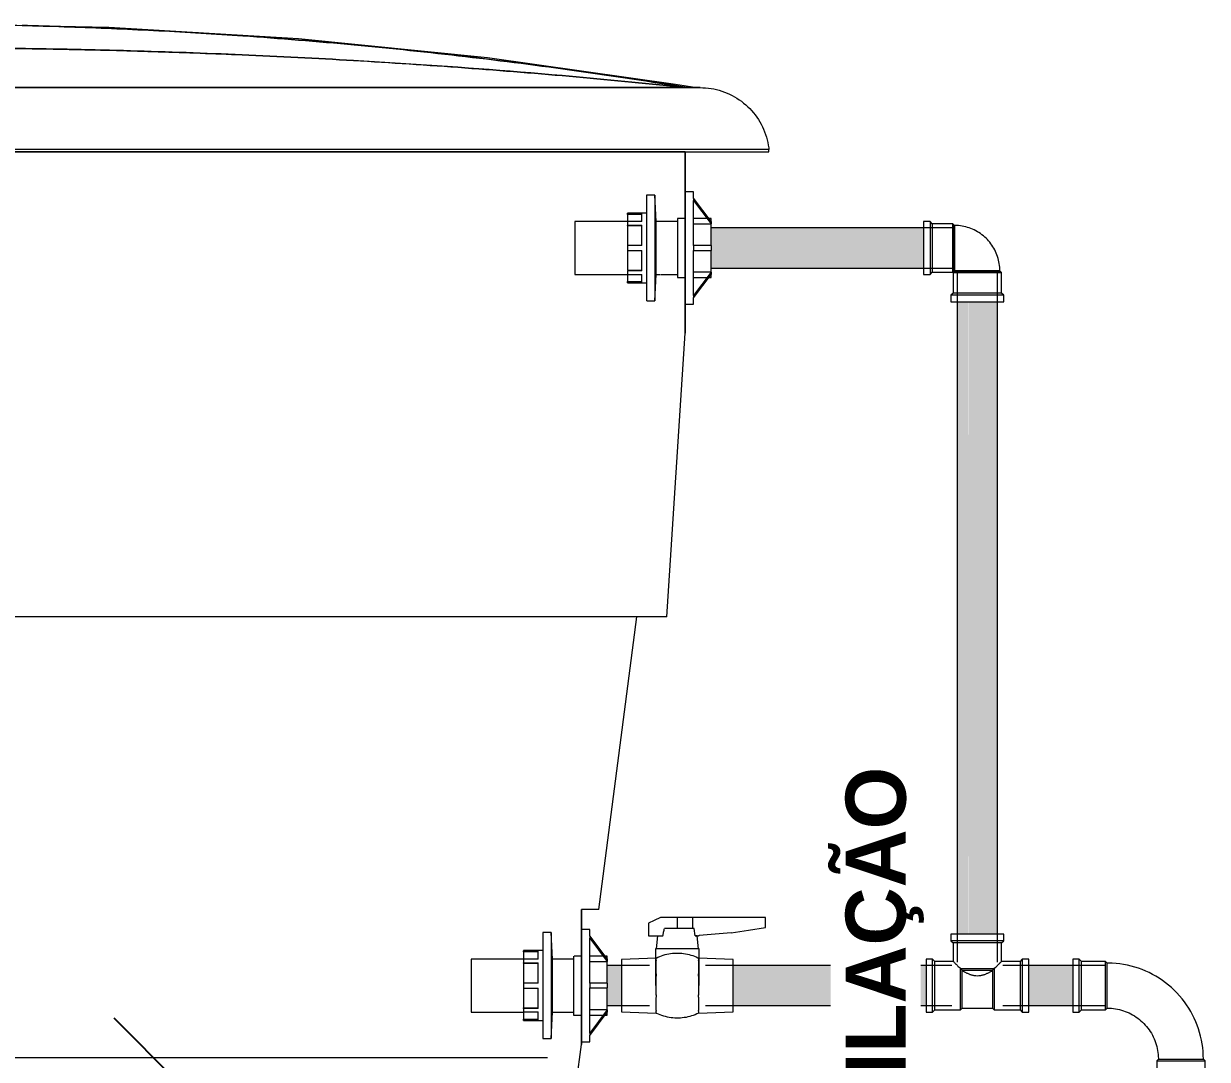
# Model space of a CAD drawing. Header units: metres. Extents: x -24.8 to 3.4, y -2.1 to 25.8.
# Drawn here: x -7.867 to -7.129, y 3.514 to 4.16 of the extents above; entities that cross this region are included whole.
import ezdxf

# ---------------------------------------------------------------- set-up
doc = ezdxf.new("R2010")
doc.units = ezdxf.units.M
for name, color, linetype, lineweight in [('A-ANNO-DIMS', 7, 'Continuous', 5), ('A-ANNO-DIMS-25', 7, 'Continuous', 5), ('G-ANNO-TEXT', 7, 'Continuous', 5), ('P-PIPE', 7, 'Continuous', 5), ('P-SANR-FIXT', 7, 'Continuous', 5)]:
    doc.layers.add(name, color=color, linetype=linetype, lineweight=lineweight)
doc.styles.add('Century Gothic_4', font='GOTHIC.TTF', dxfattribs={"height": 0.025})
doc.styles.add('Century Gothic_B_1', font='GOTHICB.TTF', dxfattribs={"height": 0.0375})
doc.dimstyles.new('Setores_1_mm_1', dxfattribs={"dimscale": 0.3048, "dimtxt": 0.026104, "dimasz": 0.260417, "dimexe": 0.19685, "dimexo": 0.123031, "dimgap": 0.143537, "dimtad": 1, "dimrnd": 0.01, "dimzin": 0, "dimdsep": 46, "dimtxsty": 'Century Gothic_4', "dimblk1": 'OBLIQUE', "dimblk2": 'OBLIQUE', "dimsah": 1, "dimcen": 0.09, "dimazin": 0, "dimtfac": 1, "dimtdec": 4, "dimtix": 1, "dimtmove": 0, "dimatfit": 3, "dimfxl": 1, "dimtvp": 1, "dimtolj": 1, "dimtzin": 0, "dimarcsym": 2})

# ---------------------------------------------------------------- blocks, each defined once
blk = doc.blocks.new('Caixa D_Água de Fibra de Vidro - Fortlev - 500 L-3640297-AA')
at = {"layer": 'P-SANR-FIXT', "color": 7, "true_color": 0xefefef}
for p, q in [((33.44457, 4.12), (33.36469, 4.12)), ((33.48348, 4.12), (33.44464, 4.12)), ((33.57235, 4.12), (33.48366, 4.12)), ((33.56872, 4.12), (33.57217, 4.12)), ((33.68858, 4.12), (33.57263, 4.12)), ((33.80483, 4.12), (33.68859, 4.12)), ((33.83591, 4.12), (33.80483, 4.12)), ((33.85102, 4.12), (33.83602, 4.12)), ((33.857, 4.12), (33.85102, 4.12)), ((33.902, 4.08147), (33.282, 4.08147)), ((33.32624, 4.08), (33.62803, 4.08)), ((33.4055, 4.08), (33.62803, 4.08)), ((33.62831, 4.08), (33.65936, 4.08)), ((33.62831, 4.08), (33.65936, 4.08)), ((33.65949, 4.08), (33.68859, 4.08)), ((33.65949, 4.08), (33.68859, 4.08)), ((33.68884, 4.08), (33.71585, 4.08)), ((33.68884, 4.08), (33.71585, 4.08)), ((33.71591, 4.08), (33.837, 4.08)), ((33.84969, 4.08), (33.83725, 4.08)), ((33.83735, 4.08), (33.84994, 4.08)), ((33.8135, 3.79), (33.79924, 3.79)), ((33.81349, 3.79), (33.79951, 3.79)), ((33.81987, 3.79), (33.81353, 3.79)), ((33.8195, 3.79), (33.81355, 3.79))]:
    blk.add_line(p, q, dxfattribs=at)
at = {"layer": 'P-SANR-FIXT', "color": 254, "true_color": 0xd2d2d2}
for p, q in [((33.81144, 4.12), (33.43677, 4.12)), ((33.83568, 4.12), (33.81144, 4.12)), ((33.85102, 4.12), (33.83578, 4.12)), ((33.85002, 4.12), (33.85065, 4.12)), ((33.857, 4.12), (33.85102, 4.12)), ((33.84969, 4.08), (33.37338, 4.08)), ((33.84994, 4.08), (33.88783, 4.08)), ((33.88783, 4.08), (33.90042, 4.08)), ((33.90042, 4.08), (33.902, 4.08)), ((33.81349, 3.79), (33.29445, 3.79)), ((33.8195, 3.79), (33.81355, 3.79)), ((33.8243, 3.79), (33.81987, 3.79)), ((33.83825, 3.79), (33.8243, 3.79)), ((33.7959, 3.6075), (33.785, 3.6075)), ((33.72725, 3.515), (33.32622, 3.515)), ((33.64847, 3.515), (33.43092, 3.515)), ((33.71141, 3.515), (33.64847, 3.515)), ((33.74035, 3.515), (33.71141, 3.515)), ((33.758, 3.515), (33.72725, 3.515)), ((33.76394, 3.515), (33.74035, 3.515)), ((33.76394, 3.515), (33.758, 3.515))]:
    blk.add_line(p, q, dxfattribs=at)
at = {"layer": 'P-SANR-FIXT', "color": 8, "true_color": 0x808080}
for p, q in [((33.902, 4.08147), (33.282, 4.08147)), ((33.282, 4.08), (33.902, 4.08)), ((33.902, 4.08), (33.902, 4.08147)), ((33.83825, 3.79), (33.84969, 3.96696)), ((33.83825, 3.79), (33.29445, 3.79)), ((33.7959, 3.6075), (33.8195, 3.79)), ((33.7959, 3.6075), (33.785, 3.6075)), ((33.782, 3.5), (33.785, 3.52327))]:
    blk.add_line(p, q, dxfattribs=at)
at = {"layer": 'P-SANR-FIXT', "color": 7, "true_color": 0xf9f9f9}
for p, q in [((33.62815, 4.08), (33.37338, 4.08)), ((33.41379, 4.08), (33.62822, 4.08)), ((33.63465, 4.08), (33.62841, 4.08)), ((33.62849, 4.08), (33.65949, 4.08)), ((33.65942, 4.08), (33.63465, 4.08)), ((33.68858, 4.08), (33.65956, 4.08)), ((33.65963, 4.08), (33.6886, 4.08)), ((33.71321, 4.08), (33.68885, 4.08)), ((33.68887, 4.08), (33.71598, 4.08)), ((33.71594, 4.08), (33.71321, 4.08)), ((33.77663, 4.08), (33.716, 4.08)), ((33.71604, 4.08), (33.77833, 4.08)), ((33.83725, 4.08), (33.77663, 4.08)), ((33.77833, 4.08), (33.83735, 4.08)), ((33.52334, 3.79), (33.29445, 3.79)), ((33.44043, 3.79), (33.29445, 3.79)), ((33.64759, 3.79), (33.44043, 3.79)), ((33.69585, 3.79), (33.52334, 3.79)), ((33.69587, 3.79), (33.64759, 3.79)), ((33.76642, 3.79), (33.6959, 3.79)), ((33.76627, 3.79), (33.69592, 3.79)), ((33.76752, 3.79), (33.76647, 3.79)), ((33.76764, 3.79), (33.76662, 3.79)), ((33.7962, 3.79), (33.76781, 3.79)), ((33.79638, 3.79), (33.76792, 3.79)), ((33.79928, 3.79), (33.79639, 3.79)), ((33.79903, 3.79), (33.79654, 3.79))]:
    blk.add_line(p, q, dxfattribs=at)
at = {"layer": 'P-SANR-FIXT', "color": 8, "true_color": 0x808080, "flags": 128}
for points in [[(33.38602, 4.15972), (33.49038, 4.15763), (33.60857, 4.15053), (33.72638, 4.13871), (33.84363, 4.12219), (33.857, 4.12)], [(33.85905, 4.12), (33.85859, 4.12), (33.8572, 4.12), (33.8549, 4.12), (33.85168, 4.12), (33.84754, 4.12), (33.84251, 4.12), (33.83657, 4.12), (33.82975, 4.12), (33.82206, 4.12), (33.8135, 4.12), (33.80408, 4.12), (33.79384, 4.12), (33.78277, 4.12), (33.77091, 4.12), (33.75826, 4.12), (33.74485, 4.12), (33.7307, 4.12), (33.71583, 4.12), (33.70026, 4.12), (33.68403, 4.12), (33.66716, 4.12), (33.64967, 4.12), (33.63159, 4.12), (33.61295, 4.12), (33.59378, 4.12), (33.57411, 4.12), (33.55398, 4.12), (33.53341, 4.12), (33.51244, 4.12), (33.4911, 4.12), (33.46942, 4.12), (33.44745, 4.12), (33.42521, 4.12)], [(33.85065, 4.12), (33.85412, 4.12), (33.85667, 4.12), (33.8583, 4.12), (33.85901, 4.12), (33.85905, 4.12)], [(33.85905, 4.12), (33.86078, 4.11997), (33.8625, 4.11986), (33.86422, 4.11969), (33.86593, 4.11945), (33.86763, 4.11914), (33.86932, 4.11876), (33.87099, 4.11832), (33.87264, 4.11781), (33.87427, 4.11723), (33.87587, 4.11659), (33.87745, 4.11589), (33.879, 4.11512), (33.88051, 4.11429), (33.882, 4.1134), (33.88344, 4.11245), (33.88485, 4.11145), (33.88621, 4.11039), (33.88753, 4.10928), (33.88881, 4.10811), (33.89004, 4.1069), (33.89122, 4.10563), (33.89235, 4.10432), (33.89342, 4.10297), (33.89444, 4.10157), (33.8954, 4.10014), (33.89631, 4.09867), (33.89715, 4.09716), (33.89793, 4.09562), (33.89866, 4.09405), (33.89931, 4.09245), (33.89991, 4.09083), (33.90044, 4.08918), (33.9009, 4.08752), (33.90129, 4.08584), (33.90162, 4.08414), (33.90188, 4.08243), (33.902, 4.08147)]]:
    blk.add_lwpolyline(points, dxfattribs=at)
at = {"layer": 'P-SANR-FIXT', "color": 7, "true_color": 0xefefef, "flags": 128}
for points in [[(33.32345, 4.12), (33.32811, 4.12), (33.35108, 4.12), (33.37393, 4.12), (33.39664, 4.12), (33.41916, 4.12), (33.44147, 4.12), (33.46352, 4.12), (33.48528, 4.12), (33.50671, 4.12), (33.52779, 4.12), (33.54847, 4.12), (33.56872, 4.12)], [(33.57245, 4.12), (33.58852, 4.12), (33.60782, 4.12), (33.62661, 4.12), (33.64484, 4.12), (33.6625, 4.12), (33.67954, 4.12), (33.69595, 4.12), (33.71169, 4.12), (33.72675, 4.12), (33.7411, 4.12), (33.75471, 4.12), (33.76744, 4.12)], [(33.76757, 4.12), (33.77965, 4.12), (33.79093, 4.12), (33.8014, 4.12), (33.81104, 4.12), (33.81983, 4.12), (33.82776, 4.12), (33.83482, 4.12), (33.83567, 4.12)], [(33.83577, 4.12), (33.84099, 4.12), (33.84627, 4.12), (33.85002, 4.12)]]:
    blk.add_lwpolyline(points, dxfattribs=at)
at = {"layer": 'P-SANR-FIXT', "color": 8, "true_color": 0x808080}
for points, knots in [([(33.36469, 4.15988), (33.38194, 4.1598), (33.40792, 4.15947), (33.44273, 4.15864), (33.469, 4.15782), (33.49531, 4.15678), (33.53023, 4.1551), (33.57962, 4.15211), (33.64341, 4.14693), (33.73598, 4.13724), (33.8051, 4.12755), (33.85102, 4.12)], [-1, -1, -1, -1, -0.892857, -0.839286, -0.785714, -0.732143, -0.678571, -0.571429, -0.428571, -0.285714, 0, 0, 0, 0]), ([(33.85102, 4.12), (33.8164, 4.12362), (33.74709, 4.13005), (33.65451, 4.13651), (33.57334, 4.14062), (33.50379, 4.14311), (33.43368, 4.14456), (33.38763, 4.14494), (33.36469, 4.14497)], [-1, -1, -1, -1, -0.785714, -0.571429, -0.428571, -0.285714, -0.142857, 0, 0, 0, 0]), ([(33.84969, 3.96696), (33.84969, 3.96696), (33.84969, 3.96728), (33.84969, 3.96857), (33.84969, 3.97015), (33.84969, 3.97143), (33.84969, 3.9722), (33.84969, 3.97299), (33.84969, 3.97407), (33.84969, 3.97602), (33.84969, 3.9788), (33.84969, 3.98187), (33.84969, 3.98439), (33.84969, 3.98628), (33.84969, 3.9882), (33.84969, 3.99086), (33.84969, 3.99433), (33.84969, 3.99865), (33.84969, 4.00302), (33.84969, 4.00745), (33.84969, 4.012), (33.84969, 4.01663), (33.84969, 4.02128), (33.84969, 4.02598), (33.84969, 4.03234), (33.84969, 4.04359), (33.84969, 4.05997), (33.84969, 4.07328), (33.84969, 4.08)], [-0.5, -0.5, -0.5, -0.5, -0.4821429, -0.4642857, -0.4464286, -0.4375, -0.4330357, -0.4285714, -0.4196429, -0.4107143, -0.3928571, -0.375, -0.3660714, -0.3571429, -0.3482143, -0.3392857, -0.3214286, -0.3035714, -0.2857143, -0.2678571, -0.25, -0.2321429, -0.2142857, -0.1964286, -0.1785714, -0.1428571, -0.0714286, 0, 0, 0, 0]), ([(33.785, 3.52409), (33.785, 3.52381), (33.785, 3.5234), (33.785, 3.5232), (33.785, 3.52341), (33.785, 3.52402), (33.785, 3.5251), (33.785, 3.52663), (33.785, 3.52853), (33.785, 3.53066), (33.785, 3.53309), (33.785, 3.53587), (33.785, 3.53889), (33.785, 3.54152), (33.785, 3.54369), (33.785, 3.54595), (33.785, 3.54888), (33.785, 3.55256), (33.785, 3.55632), (33.785, 3.56017), (33.785, 3.56549), (33.785, 3.57233), (33.785, 3.5808), (33.785, 3.59243), (33.785, 3.60139), (33.785, 3.6075)], [-0.5384615, -0.5384615, -0.5384615, -0.5384615, -0.5192308, -0.5, -0.4807692, -0.4615385, -0.4423077, -0.4230769, -0.4038462, -0.3846154, -0.3653846, -0.3461538, -0.3269231, -0.3076923, -0.2980769, -0.2884615, -0.2692308, -0.25, -0.2307692, -0.2115385, -0.1923077, -0.1538462, -0.1153846, -0.0769231, 0, 0, 0, 0])]:
    blk.add_open_spline(points, degree=3, knots=knots, dxfattribs=at)
at = {"layer": 'P-SANR-FIXT', "color": 7, "true_color": 0xefefef}
for points in [[(33.49073, 4.15694), (33.47256, 4.1577), (33.45435, 4.15831), (33.43625, 4.15878)], [(33.51063, 4.15604), (33.50843, 4.15614), (33.50623, 4.15625), (33.50403, 4.15635)], [(33.84969, 4.05504), (33.84969, 4.05347), (33.84969, 4.05191), (33.84969, 4.05036)], [(33.84969, 4.05016), (33.84969, 4.04689), (33.84969, 4.04363), (33.84969, 4.0404)], [(33.84969, 4.0404), (33.84969, 4.03972), (33.84969, 4.03904), (33.84969, 4.03836)], [(33.84969, 3.98614), (33.84969, 3.98573), (33.84969, 3.98532), (33.84969, 3.98492)], [(33.785, 3.59497), (33.785, 3.59457), (33.785, 3.59418), (33.785, 3.59379)], [(33.785, 3.59368), (33.785, 3.59229), (33.785, 3.59091), (33.785, 3.58954)], [(33.785, 3.58954), (33.785, 3.58573), (33.785, 3.58197), (33.785, 3.57827)]]:
    blk.add_open_spline(points, degree=3, dxfattribs=at)
at = {"layer": 'P-SANR-FIXT', "color": 7, "true_color": 0xfcfcfc}
blk.add_open_spline([(33.50403, 4.15635), (33.4996, 4.15656), (33.49517, 4.15675), (33.49073, 4.15694)], degree=3, dxfattribs=at)
at = {"layer": 'P-SANR-FIXT', "color": 7, "true_color": 0xefefef}
for points, knots in [([(33.85102, 4.12), (33.81658, 4.12566), (33.74752, 4.13576), (33.65502, 4.14599), (33.57607, 4.15239), (33.53189, 4.155), (33.51087, 4.15603)], [-1, -1, -1, -1, -0.7857143, -0.5714286, -0.4285714, -0.2996773, -0.2996773, -0.2996773, -0.2996773]), ([(33.36469, 4.14497), (33.38189, 4.14494), (33.4078, 4.14478), (33.44252, 4.1443), (33.46874, 4.14382), (33.49499, 4.1432), (33.52984, 4.14218), (33.57915, 4.14033), (33.64291, 4.1371), (33.73553, 4.13099), (33.80487, 4.12482), (33.85102, 4.12)], [-1, -1, -1, -1, -0.892857, -0.839286, -0.785714, -0.732143, -0.678571, -0.571429, -0.428571, -0.285714, 0, 0, 0, 0]), ([(33.84969, 4.00161), (33.84969, 4.00136), (33.84969, 4.00038), (33.84969, 3.99795), (33.84969, 3.99579), (33.84969, 3.99438)], [-0.7084225, -0.7084225, -0.7084225, -0.7084225, -0.70535714, -0.69642857, -0.67857143, -0.67857143, -0.67857143, -0.67857143]), ([(33.84969, 3.99438), (33.84969, 3.99296), (33.84969, 3.99088), (33.84969, 3.98822), (33.84969, 3.98694), (33.84969, 3.9863)], [-0.67857143, -0.67857143, -0.67857143, -0.67857143, -0.66071429, -0.65178571, -0.64285714, -0.64285714, -0.64285714, -0.64285714]), ([(33.785, 3.54157), (33.785, 3.54066), (33.785, 3.53872), (33.785, 3.53585), (33.785, 3.53354), (33.785, 3.53185), (33.785, 3.53107), (33.785, 3.53069)], [-0.6894235, -0.6894235, -0.6894235, -0.6894235, -0.67307692, -0.65384615, -0.63461538, -0.625, -0.61538462, -0.61538462, -0.61538462, -0.61538462]), ([(33.785, 3.53069), (33.785, 3.52994), (33.785, 3.52851), (33.785, 3.52662), (33.785, 3.52535), (33.785, 3.52476), (33.785, 3.52459)], [-0.61538462, -0.61538462, -0.61538462, -0.61538462, -0.59615385, -0.57692308, -0.55769231, -0.54849014, -0.54849014, -0.54849014, -0.54849014])]:
    blk.add_open_spline(points, degree=3, knots=knots, dxfattribs=at)
at = {"layer": 'P-SANR-FIXT', "color": 254, "true_color": 0xd2d2d2}
for points in [[(33.84969, 4.08), (33.84969, 4.07664), (33.84969, 4.0733), (33.84969, 4.06997)], [(33.84969, 4.06997), (33.84969, 4.06664), (33.84969, 4.06333), (33.84969, 4.06003)], [(33.84969, 4.06003), (33.84969, 4.05836), (33.84969, 4.0567), (33.84969, 4.05504)], [(33.84969, 3.96868), (33.84969, 3.96815), (33.84969, 3.96729), (33.84969, 3.96696), (33.84969, 3.96696)], [(33.785, 3.6075), (33.785, 3.60326), (33.785, 3.59908), (33.785, 3.59497)], [(33.785, 3.52459), (33.785, 3.5244), (33.785, 3.52424), (33.785, 3.52409)]]:
    blk.add_open_spline(points, degree=3, dxfattribs=at)
for points, knots in [([(33.84969, 3.98492), (33.84969, 3.98475), (33.84969, 3.98395), (33.84969, 3.98189), (33.84969, 3.98005), (33.84969, 3.97888)], [-0.63631827, -0.63631827, -0.63631827, -0.63631827, -0.63392857, -0.625, -0.60714286, -0.60714286, -0.60714286, -0.60714286]), ([(33.84969, 3.97888), (33.84969, 3.97771), (33.84969, 3.97604), (33.84969, 3.97409), (33.84969, 3.97322), (33.84969, 3.97282)], [-0.60714286, -0.60714286, -0.60714286, -0.60714286, -0.58928571, -0.58035714, -0.57142857, -0.57142857, -0.57142857, -0.57142857]), ([(33.84969, 3.97282), (33.84969, 3.97261), (33.84969, 3.97222), (33.84969, 3.97144), (33.84969, 3.97016), (33.84969, 3.96921), (33.84969, 3.96868)], [-0.57142857, -0.57142857, -0.57142857, -0.57142857, -0.56696429, -0.5625, -0.55357143, -0.53571429, -0.53571429, -0.53571429, -0.53571429])]:
    blk.add_open_spline(points, degree=3, knots=knots, dxfattribs=at)
blk = doc.blocks.new('Adaptador Soldavel com Anel p Caixa Dagua - FORTLEV - Standard-3628829-AA')
at = {"layer": 'P-PIPE', "color": 253, "true_color": 0xa6a6a6}
for p, q in [((33.7662, 3.593), (33.761, 3.593)), ((33.761, 3.593), (33.761, 3.56)), ((33.76703, 3.5765), (33.7662, 3.593)), ((33.7662, 3.593), (33.7662, 3.56)), ((33.785, 3.59505), (33.785, 3.56)), ((33.761, 3.58178), (33.749, 3.58178)), ((33.749, 3.58178), (33.749, 3.58172)), ((33.749, 3.58094), (33.749, 3.58172)), ((33.749, 3.58172), (33.758, 3.58172)), ((33.749, 3.58094), (33.749, 3.57657)), ((33.758, 3.58094), (33.749, 3.58094)), ((33.758, 3.57648), (33.758, 3.58172)), ((33.749, 3.5765), (33.7162, 3.5765)), ((33.7162, 3.5765), (33.7162, 3.56)), ((33.749, 3.57648), (33.749, 3.57423)), ((33.758, 3.57648), (33.749, 3.57648)), ((33.749, 3.57391), (33.749, 3.57423)), ((33.749, 3.57423), (33.758, 3.57423)), ((33.749, 3.57391), (33.749, 3.56584)), ((33.749, 3.57391), (33.758, 3.57391)), ((33.758, 3.56159), (33.758, 3.57423)), ((33.78015, 3.5765), (33.76703, 3.5765)), ((33.76703, 3.56), (33.76703, 3.5765)), ((33.7802, 3.57838), (33.7802, 3.56)), ((33.785, 3.57838), (33.78044, 3.57838)), ((33.7162, 3.56), (33.7162, 3.5435)), ((33.749, 3.56572), (33.749, 3.5616)), ((33.749, 3.56159), (33.749, 3.56)), ((33.758, 3.56159), (33.749, 3.56159)), ((33.749, 3.56), (33.749, 3.55841)), ((33.761, 3.56), (33.761, 3.527)), ((33.7662, 3.56), (33.7662, 3.527)), ((33.76703, 3.5435), (33.76703, 3.56)), ((33.7802, 3.56), (33.7802, 3.54163)), ((33.785, 3.56), (33.785, 3.52495)), ((33.749, 3.55841), (33.758, 3.55841)), ((33.749, 3.5584), (33.749, 3.54609)), ((33.758, 3.54577), (33.758, 3.55841)), ((33.749, 3.54577), (33.749, 3.54609)), ((33.749, 3.54609), (33.758, 3.54609)), ((33.749, 3.54577), (33.749, 3.54352)), ((33.758, 3.54577), (33.749, 3.54577)), ((33.7162, 3.5435), (33.749, 3.5435)), ((33.749, 3.54352), (33.758, 3.54352)), ((33.749, 3.54343), (33.749, 3.53906)), ((33.749, 3.53828), (33.749, 3.53906)), ((33.749, 3.53828), (33.749, 3.53823)), ((33.749, 3.53823), (33.7608, 3.53823)), ((33.758, 3.53828), (33.74901, 3.53828)), ((33.74911, 3.53906), (33.758, 3.53906)), ((33.758, 3.53828), (33.758, 3.54352)), ((33.7662, 3.527), (33.76703, 3.5435)), ((33.76703, 3.5435), (33.7802, 3.5435)), ((33.7802, 3.54163), (33.78492, 3.54163)), ((33.76107, 3.527), (33.7662, 3.527))]:
    blk.add_line(p, q, dxfattribs=at)
at = {"layer": 'P-PIPE'}
for p, q in [((33.7903, 3.59505), (33.785, 3.59505)), ((33.7903, 3.59108), (33.7903, 3.59505)), ((33.7903, 3.59108), (33.7903, 3.58958)), ((33.8012, 3.57661), (33.7903, 3.59108)), ((33.7903, 3.5615), (33.7903, 3.58958)), ((33.7903, 3.58958), (33.8012, 3.57511)), ((33.8012, 3.57838), (33.7903, 3.57838)), ((33.7903, 3.57511), (33.8012, 3.57511)), ((33.8012, 3.57661), (33.8012, 3.57838)), ((33.8012, 3.57661), (33.8012, 3.57511)), ((33.8012, 3.5615), (33.8012, 3.57511)), ((33.7903, 3.5615), (33.7903, 3.56)), ((33.8012, 3.5615), (33.7903, 3.5615)), ((33.7903, 3.56), (33.7903, 3.5585)), ((33.7903, 3.53042), (33.7903, 3.5585)), ((33.7903, 3.5585), (33.8012, 3.5585)), ((33.8012, 3.5615), (33.8012, 3.56)), ((33.8012, 3.56), (33.8012, 3.5585)), ((33.8012, 3.54489), (33.8012, 3.5585)), ((33.8012, 3.54489), (33.7903, 3.53042)), ((33.8012, 3.54489), (33.7903, 3.54489)), ((33.8012, 3.54489), (33.8012, 3.54339)), ((33.7903, 3.52892), (33.8012, 3.54339)), ((33.7903, 3.54163), (33.8012, 3.54163)), ((33.8012, 3.54163), (33.8012, 3.54339)), ((33.7903, 3.53042), (33.7903, 3.52892)), ((33.7903, 3.52495), (33.7903, 3.52892)), ((33.785, 3.52495), (33.7903, 3.52495))]:
    blk.add_line(p, q, dxfattribs=at)
at = {"layer": 'P-PIPE', "color": 254, "true_color": 0xdfdfdf}
for p, q in [((33.785, 3.59505), (33.785, 3.59386)), ((33.785, 3.59378), (33.785, 3.57845)), ((33.785, 3.57775), (33.785, 3.57838)), ((33.785, 3.57591), (33.785, 3.57759)), ((33.785, 3.57299), (33.785, 3.57582)), ((33.785, 3.56919), (33.785, 3.57299)), ((33.785, 3.56), (33.785, 3.56908)), ((33.785, 3.55524), (33.785, 3.56)), ((33.785, 3.55092), (33.785, 3.55524)), ((33.785, 3.54241), (33.785, 3.55081)), ((33.785, 3.54163), (33.785, 3.54194)), ((33.785, 3.54155), (33.785, 3.52495))]:
    blk.add_line(p, q, dxfattribs=at)
blk = doc.blocks.new('Adaptador Soldavel com Anel p Caixa Dagua - FORTLEV - Standard-V38-AA')
at = {"layer": 'P-PIPE'}
for p, q in [((33.85499, 4.05505), (33.84969, 4.05505)), ((33.85499, 4.05108), (33.85499, 4.05505)), ((33.85499, 4.05108), (33.85499, 4.04958)), ((33.86589, 4.03661), (33.85499, 4.05108)), ((33.85499, 4.0215), (33.85499, 4.04958)), ((33.85499, 4.04958), (33.86589, 4.03511)), ((33.86589, 4.03838), (33.85499, 4.03838)), ((33.86589, 4.03661), (33.86589, 4.03838)), ((33.85499, 4.03511), (33.86589, 4.03511)), ((33.86589, 4.03661), (33.86589, 4.03511)), ((33.86589, 4.0215), (33.86589, 4.03511)), ((33.85499, 4.0215), (33.85499, 4.02)), ((33.86589, 4.0215), (33.85499, 4.0215)), ((33.85499, 4.02), (33.85499, 4.0185)), ((33.85499, 3.99042), (33.85499, 4.0185)), ((33.85499, 4.0185), (33.86589, 4.0185)), ((33.86589, 4.0215), (33.86589, 4.02)), ((33.86589, 4.02), (33.86589, 4.0185)), ((33.86589, 4.00489), (33.86589, 4.0185)), ((33.86589, 4.00489), (33.85499, 3.99042)), ((33.86589, 4.00489), (33.85499, 4.00489)), ((33.85499, 3.98892), (33.86589, 4.00339)), ((33.85499, 4.00163), (33.86589, 4.00163)), ((33.86589, 4.00489), (33.86589, 4.00339)), ((33.86589, 4.00163), (33.86589, 4.00339)), ((33.85499, 3.99042), (33.85499, 3.98892)), ((33.85499, 3.98495), (33.85499, 3.98892)), ((33.84969, 3.98495), (33.85499, 3.98495))]:
    blk.add_line(p, q, dxfattribs=at)
at = {"layer": 'P-PIPE', "color": 254, "true_color": 0xdfdfdf}
for p, q in [((33.84969, 4.05505), (33.84969, 4.05035)), ((33.84969, 4.05019), (33.84969, 4.03845)), ((33.84969, 4.03775), (33.84969, 4.03838)), ((33.84969, 4.02919), (33.84969, 4.03759)), ((33.84969, 4.02), (33.84969, 4.02908)), ((33.84969, 4.01092), (33.84969, 4.02)), ((33.84969, 4.00241), (33.84969, 4.01081)), ((33.84969, 4.00163), (33.84969, 4.00225)), ((33.84969, 4.00155), (33.84969, 3.98624)), ((33.84969, 3.98614), (33.84969, 3.98495))]:
    blk.add_line(p, q, dxfattribs=at)
at = {"layer": 'P-PIPE', "color": 253, "true_color": 0xa6a6a6}
for p, q in [((33.84969, 4.05505), (33.84969, 4.05035)), ((33.83089, 4.053), (33.82569, 4.053)), ((33.82569, 4.053), (33.82569, 4.02)), ((33.83172, 4.0365), (33.83089, 4.053)), ((33.83089, 4.053), (33.83089, 4.02)), ((33.84969, 4.05019), (33.84969, 4.02)), ((33.82569, 4.04178), (33.81369, 4.04178)), ((33.81369, 4.04178), (33.81369, 4.04172)), ((33.81369, 4.04094), (33.81369, 4.04172)), ((33.81369, 4.04172), (33.82269, 4.04172)), ((33.81369, 4.04094), (33.81369, 4.03657)), ((33.82269, 4.04094), (33.81369, 4.04094)), ((33.82269, 4.03648), (33.82269, 4.04172)), ((33.84955, 4.03838), (33.84489, 4.03838)), ((33.84489, 4.03838), (33.84489, 4.02)), ((33.84969, 4.03838), (33.84965, 4.03838)), ((33.81369, 4.0365), (33.78089, 4.0365)), ((33.78089, 4.0365), (33.78089, 4.02)), ((33.81369, 4.03648), (33.81369, 4.03423)), ((33.82269, 4.03648), (33.81369, 4.03648)), ((33.81369, 4.03391), (33.81369, 4.03423)), ((33.81369, 4.03423), (33.82269, 4.03423)), ((33.81369, 4.03391), (33.81369, 4.0216)), ((33.81369, 4.03391), (33.82269, 4.03391)), ((33.82269, 4.02615), (33.82269, 4.03423)), ((33.84489, 4.0365), (33.83172, 4.0365)), ((33.83172, 4.02), (33.83172, 4.0365)), ((33.82269, 4.02159), (33.82269, 4.02615)), ((33.78089, 4.02), (33.78089, 4.0035)), ((33.81369, 4.02159), (33.81369, 4.02)), ((33.82269, 4.02159), (33.81369, 4.02159)), ((33.81369, 4.02), (33.81369, 4.01841)), ((33.81369, 4.01841), (33.82269, 4.01841)), ((33.81369, 4.0184), (33.81369, 4.00609)), ((33.82269, 4.00577), (33.82269, 4.01841)), ((33.82569, 4.02), (33.82569, 3.987)), ((33.83089, 4.02), (33.83089, 3.987)), ((33.83172, 4.0035), (33.83172, 4.02)), ((33.84489, 4.02), (33.84489, 4.00163)), ((33.84969, 4.02), (33.84969, 3.98624)), ((33.78089, 4.0035), (33.81353, 4.0035)), ((33.81369, 4.00577), (33.81369, 4.00352)), ((33.82269, 4.00577), (33.81369, 4.00577)), ((33.81369, 4.00352), (33.82269, 4.00352)), ((33.81369, 4.00343), (33.81369, 3.99906)), ((33.8137, 4.00609), (33.82269, 4.00609)), ((33.82269, 3.99828), (33.82269, 4.00352)), ((33.83089, 3.987), (33.83172, 4.0035)), ((33.83172, 4.0035), (33.83425, 4.0035)), ((33.83447, 4.0035), (33.84489, 4.0035)), ((33.84489, 4.00163), (33.84957, 4.00163)), ((33.84965, 4.00163), (33.84969, 4.00163)), ((33.81369, 3.99828), (33.81369, 3.99906)), ((33.81369, 3.99906), (33.82269, 3.99906)), ((33.81369, 3.99828), (33.81369, 3.99823)), ((33.82269, 3.99828), (33.81369, 3.99828)), ((33.81369, 3.99823), (33.82569, 3.99823)), ((33.82577, 3.987), (33.83089, 3.987)), ((33.84969, 3.98614), (33.84969, 3.98495))]:
    blk.add_line(p, q, dxfattribs=at)
blk = doc.blocks.new('AF_Registro Esfera VS Compacto - Soldável - 25 mm-3437320-AA')
at = {"layer": 'P-PIPE'}
for p, q in [((33.82689, 3.59892), (33.82689, 3.59102)), ((33.84489, 3.60239), (33.83426, 3.60239)), ((33.84489, 3.59568), (33.83686, 3.59568)), ((33.85454, 3.60239), (33.84489, 3.60239)), ((33.84489, 3.59568), (33.84489, 3.60239)), ((33.85544, 3.59568), (33.84489, 3.59568)), ((33.89979, 3.60239), (33.85454, 3.60239)), ((33.85454, 3.59568), (33.85454, 3.60239)), ((33.85595, 3.59102), (33.85544, 3.59568)), ((33.89979, 3.59631), (33.89979, 3.60239)), ((33.82689, 3.59102), (33.83581, 3.59102)), ((33.83245, 3.59102), (33.83169, 3.58299)), ((33.85595, 3.59102), (33.85815, 3.59102)), ((33.85733, 3.59102), (33.85595, 3.59102)), ((33.85809, 3.58299), (33.85733, 3.59102)), ((33.85733, 3.59102), (33.85815, 3.59102)), ((33.85855, 3.59124), (33.85815, 3.59102)), ((33.85815, 3.59102), (33.85855, 3.59124)), ((33.87854, 3.59287), (33.85855, 3.59124)), ((33.83123, 3.58299), (33.83123, 3.56)), ((33.84489, 3.58299), (33.83123, 3.58299)), ((33.85854, 3.58299), (33.84489, 3.58299)), ((33.85854, 3.56), (33.85854, 3.58299)), ((33.83173, 3.57719), (33.81009, 3.57632)), ((33.81009, 3.57632), (33.81009, 3.54368)), ((33.83173, 3.57601), (33.83173, 3.5766)), ((33.83173, 3.57588), (33.83173, 3.57558)), ((33.83173, 3.56726), (33.83173, 3.57558)), ((33.87969, 3.57632), (33.85804, 3.57719)), ((33.85804, 3.5766), (33.85804, 3.57601)), ((33.85804, 3.57558), (33.85804, 3.57588)), ((33.85804, 3.57558), (33.85804, 3.56726)), ((33.87969, 3.54368), (33.87969, 3.57632)), ((33.83173, 3.56727), (33.83173, 3.56587)), ((33.83173, 3.55411), (33.83173, 3.56589)), ((33.85804, 3.56587), (33.85804, 3.56727)), ((33.85804, 3.56589), (33.85804, 3.55411)), ((33.83173, 3.55413), (33.83173, 3.55273)), ((33.83173, 3.54442), (33.83173, 3.55249)), ((33.85804, 3.55273), (33.85804, 3.55413)), ((33.85804, 3.55274), (33.85804, 3.54442)), ((33.81009, 3.54368), (33.83173, 3.54281)), ((33.83173, 3.54442), (33.83173, 3.54412)), ((33.83173, 3.54281), (33.83173, 3.54399)), ((33.85804, 3.54412), (33.85804, 3.54442)), ((33.85804, 3.54385), (33.85804, 3.54281)), ((33.85804, 3.54281), (33.87969, 3.54368))]:
    blk.add_line(p, q, dxfattribs=at)
at = {"layer": 'P-PIPE', "flags": 128}
for points in [[(33.83426, 3.60239), (33.83049, 3.60062), (33.82689, 3.59892)], [(33.87854, 3.59287), (33.88917, 3.59459), (33.89979, 3.59631)], [(33.83173, 3.57719), (33.83279, 3.5777), (33.83387, 3.57816), (33.83496, 3.57858), (33.83607, 3.57895), (33.83719, 3.57928), (33.83833, 3.57957), (33.83948, 3.57981), (33.84063, 3.58), (33.8418, 3.58015), (33.84296, 3.58025), (33.84413, 3.5803), (33.8453, 3.58031), (33.84648, 3.58027), (33.84764, 3.58018), (33.84881, 3.58005), (33.84997, 3.57987), (33.85111, 3.57964), (33.85225, 3.57937), (33.85338, 3.57905), (33.8545, 3.57869), (33.85559, 3.57828), (33.85668, 3.57783), (33.85774, 3.57734), (33.85804, 3.57719)], [(33.85804, 3.54281), (33.85699, 3.5423), (33.85591, 3.54184), (33.85482, 3.54142), (33.85371, 3.54105), (33.85258, 3.54072), (33.85144, 3.54043), (33.8503, 3.54019), (33.84914, 3.54), (33.84798, 3.53985), (33.84681, 3.53975), (33.84564, 3.5397), (33.84447, 3.53969), (33.8433, 3.53973), (33.84213, 3.53982), (33.84097, 3.53995), (33.83981, 3.54013), (33.83866, 3.54036), (33.83752, 3.54063), (33.83639, 3.54095), (33.83528, 3.54131), (33.83418, 3.54172), (33.8331, 3.54217), (33.83204, 3.54266), (33.83173, 3.54281)]]:
    blk.add_lwpolyline(points, dxfattribs=at)
at = {"layer": 'P-PIPE'}
blk.add_open_spline([(33.83581, 3.59102), (33.83597, 3.5918), (33.83631, 3.59336), (33.83667, 3.59491), (33.83686, 3.59568)], degree=3, dxfattribs=at)
blk = doc.blocks.new('Te_Reducao - Agua Fria_Soldavel - MEP - Tigre - Standard-V45-AA')
at = {"layer": 'P-PIPE'}
for p, q in [((34.0155, 3.592), (34.0155, 3.588)), ((34.0485, 3.592), (34.0155, 3.592)), ((34.0155, 3.588), (34.0169, 3.5866)), ((34.0485, 3.588), (34.0155, 3.588)), ((34.0471, 3.5866), (34.0485, 3.588)), ((34.0485, 3.588), (34.0485, 3.592)), ((34.0169, 3.5866), (34.0169, 3.5751)), ((34.0471, 3.5866), (34.0169, 3.5866)), ((34.0471, 3.5751), (34.0471, 3.5866)), ((34.004, 3.5765), (34, 3.5765)), ((34, 3.5765), (34, 3.5435)), ((34.0054, 3.5751), (34.004, 3.5765)), ((34.004, 3.5435), (34.004, 3.5765)), ((34.0169, 3.5751), (34.0054, 3.5751)), ((34.0054, 3.5449), (34.0054, 3.5751)), ((34.0586, 3.5751), (34.0471, 3.5751)), ((34.06, 3.5765), (34.0586, 3.5751)), ((34.0586, 3.5751), (34.0586, 3.5449)), ((34.064, 3.5765), (34.06, 3.5765)), ((34.06, 3.5765), (34.06, 3.5435)), ((34.064, 3.5435), (34.064, 3.5765)), ((34.0425, 3.5705), (34.0215, 3.5705)), ((34.0215, 3.5449), (34.0215, 3.5705)), ((34.0414, 3.5694), (34.0226, 3.5694)), ((34.0226, 3.54596), (34.0226, 3.5694)), ((34.0414, 3.5694), (34.0414, 3.54596)), ((34.0425, 3.5705), (34.0425, 3.5449)), ((34.004, 3.5435), (34.0054, 3.5449)), ((34.0054, 3.5449), (34.0215, 3.5449)), ((34.0215, 3.5449), (34.0226, 3.54596)), ((34.0226, 3.54596), (34.032, 3.54596)), ((34.032, 3.54596), (34.0414, 3.54596)), ((34.0414, 3.54596), (34.0425, 3.5449)), ((34.0425, 3.5449), (34.0586, 3.5449)), ((34.0586, 3.5449), (34.06, 3.5435)), ((34, 3.5435), (34.004, 3.5435)), ((34.06, 3.5435), (34.064, 3.5435))]:
    blk.add_line(p, q, dxfattribs=at)
for points, knots in [([(34.0169, 3.5751), (34.0169, 3.57509), (34.01708, 3.57492), (34.01765, 3.57435), (34.01812, 3.57387), (34.01856, 3.57344), (34.01903, 3.57296), (34.01995, 3.57204), (34.02086, 3.57115), (34.0215, 3.5705)], [0, 0, 0, 0, 0.25, 0.375, 0.5, 0.5625, 0.625, 0.75, 1, 1, 1, 1]), ([(34.0425, 3.5705), (34.04313, 3.57115), (34.04404, 3.57204), (34.04496, 3.57296), (34.04543, 3.57344), (34.04576, 3.57376), (34.04606, 3.57406), (34.04641, 3.57442), (34.04691, 3.57492), (34.0471, 3.57509), (34.0471, 3.5751)], [0, 0, 0, 0, 0.25, 0.375, 0.4375, 0.5, 0.5625, 0.625, 0.75, 1, 1, 1, 1]), ([(34.0226, 3.5694), (34.02304, 3.56911), (34.02374, 3.5687), (34.0247, 3.56819), (34.02544, 3.56783), (34.0262, 3.56749), (34.02699, 3.56715), (34.02778, 3.56685), (34.0286, 3.5666), (34.02942, 3.56642), (34.03054, 3.56622), (34.03141, 3.56615), (34.032, 3.56613)], [0, 0, 0, 0, 0.166667, 0.25, 0.333333, 0.416667, 0.5, 0.583333, 0.666667, 0.75, 0.833333, 1, 1, 1, 1]), ([(34.032, 3.56613), (34.03258, 3.56615), (34.03345, 3.56622), (34.03457, 3.56642), (34.0354, 3.5666), (34.03621, 3.56685), (34.03701, 3.56715), (34.03779, 3.56749), (34.03855, 3.56783), (34.03929, 3.56819), (34.04026, 3.5687), (34.04095, 3.56911), (34.0414, 3.5694)], [0, 0, 0, 0, 0.166667, 0.25, 0.333333, 0.416667, 0.5, 0.583333, 0.666667, 0.75, 0.833333, 1, 1, 1, 1])]:
    blk.add_open_spline(points, degree=3, knots=knots, dxfattribs=at)
for points in [[(34.0215, 3.5705), (34.02168, 3.57032), (34.02205, 3.56995), (34.02241, 3.56958), (34.0226, 3.5694)], [(34.0414, 3.5694), (34.04158, 3.56958), (34.04195, 3.56995), (34.04231, 3.57032), (34.0425, 3.5705)]]:
    blk.add_open_spline(points, degree=3, dxfattribs=at)
blk = doc.blocks.new('Joelho 45_90 - Agua Fria_Soldavel - MEP - Tigre - Standard-V46-AA')
at = {"layer": 'P-PIPE'}
for p, q in [((34.0025, 4.0365), (33.9985, 4.0365)), ((33.9985, 4.0365), (33.9985, 4.0035)), ((34.0039, 4.0351), (34.0025, 4.0365)), ((34.0025, 4.0365), (34.0025, 4.0035)), ((34.0166, 4.0351), (34.0039, 4.0351)), ((34.0039, 4.0351), (34.0039, 4.0049)), ((34.0177, 4.03404), (34.0166, 4.0351)), ((34.0166, 4.0351), (34.0166, 4.0049)), ((34.0166, 4.0049), (34.0166, 4.0351)), ((34.0177, 4.00644), (34.0177, 4.03404)), ((34.0177, 4.03404), (34.0177, 4.00644)), ((33.9985, 4.0035), (34.0025, 4.0035)), ((34.0025, 4.0035), (34.0039, 4.0049)), ((34.0039, 4.0049), (34.0166, 4.0049)), ((34.0166, 4.0049), (34.0177, 4.00596)), ((34.01796, 4.0057), (34.0169, 4.0046)), ((34.0169, 4.0046), (34.0471, 4.0046)), ((34.0169, 4.0046), (34.0169, 3.9919)), ((34.0471, 4.0046), (34.0169, 4.0046)), ((34.0177, 4.00596), (34.0177, 4.00623)), ((34.0177, 4.00623), (34.0177, 4.00596)), ((34.04604, 4.0057), (34.01796, 4.0057)), ((34.01796, 4.0057), (34.04604, 4.0057)), ((34.0471, 4.0046), (34.04604, 4.0057)), ((34.0471, 3.9919), (34.0471, 4.0046)), ((34.0169, 3.9919), (34.0155, 3.9905)), ((34.0155, 3.9905), (34.0155, 3.9865)), ((34.0485, 3.9905), (34.0155, 3.9905)), ((34.0471, 3.9919), (34.0169, 3.9919)), ((34.0485, 3.9905), (34.0471, 3.9919)), ((34.0485, 3.9865), (34.0485, 3.9905)), ((34.0155, 3.9865), (34.0485, 3.9865))]:
    blk.add_line(p, q, dxfattribs=at)
at = {"layer": 'P-PIPE', "flags": 128}
for points in [[(34.04604, 4.0057), (34.04601, 4.00683), (34.04595, 4.00796), (34.04583, 4.00909), (34.04567, 4.01022), (34.04547, 4.01133), (34.04522, 4.01244), (34.04493, 4.01353), (34.0446, 4.01461), (34.04422, 4.01568), (34.0438, 4.01674), (34.04334, 4.01777), (34.04283, 4.01879), (34.04229, 4.01978), (34.04171, 4.02075), (34.04109, 4.0217), (34.04043, 4.02262), (34.03973, 4.02352), (34.039, 4.02439), (34.03824, 4.02522), (34.03744, 4.02603), (34.03661, 4.0268), (34.03575, 4.02754), (34.03487, 4.02825), (34.03395, 4.02892), (34.03301, 4.02955), (34.03204, 4.03014), (34.03105, 4.03069), (34.03004, 4.03121), (34.02901, 4.03168), (34.02797, 4.03211), (34.0269, 4.0325), (34.02582, 4.03285), (34.02473, 4.03315), (34.02363, 4.03341), (34.02251, 4.03363), (34.02139, 4.0338), (34.02027, 4.03392), (34.01914, 4.034), (34.018, 4.03404), (34.0177, 4.03404)], [(34.0177, 4.00596), (34.01771, 4.00596), (34.01772, 4.00596), (34.01773, 4.00596), (34.01774, 4.00596), (34.01775, 4.00595), (34.01776, 4.00595), (34.01777, 4.00595), (34.01778, 4.00595), (34.01779, 4.00594), (34.0178, 4.00594), (34.01781, 4.00594), (34.01782, 4.00593), (34.01783, 4.00593), (34.01783, 4.00592), (34.01784, 4.00591), (34.01785, 4.00591), (34.01786, 4.0059), (34.01787, 4.0059), (34.01788, 4.00589), (34.01788, 4.00588), (34.01789, 4.00587), (34.0179, 4.00587), (34.0179, 4.00586), (34.01791, 4.00585), (34.01792, 4.00584), (34.01792, 4.00583), (34.01793, 4.00582), (34.01793, 4.00581), (34.01793, 4.0058), (34.01794, 4.00579), (34.01794, 4.00578), (34.01795, 4.00577), (34.01795, 4.00576), (34.01795, 4.00575), (34.01795, 4.00574), (34.01795, 4.00573), (34.01796, 4.00572), (34.01796, 4.00571), (34.01796, 4.0057), (34.01796, 4.0057)]]:
    blk.add_lwpolyline(points, dxfattribs=at)
blk = doc.blocks.new('AF_Soldavel_Curva 45_90 - Standard-V48-AA')
at = {"layer": 'P-PIPE'}
for p, q in [((34.09554, 3.5765), (34.09154, 3.5765)), ((34.09154, 3.5765), (34.09154, 3.5435)), ((34.09694, 3.5751), (34.09554, 3.5765)), ((34.09554, 3.5435), (34.09554, 3.5765)), ((34.11194, 3.5751), (34.09694, 3.5751)), ((34.09694, 3.5449), (34.09694, 3.5751)), ((34.11304, 3.57404), (34.11194, 3.5751)), ((34.11194, 3.5449), (34.11194, 3.5751)), ((34.11304, 3.54596), (34.11304, 3.57404)), ((34.09554, 3.5435), (34.09694, 3.5449)), ((34.09694, 3.5449), (34.11194, 3.5449)), ((34.11194, 3.5449), (34.11304, 3.54596)), ((34.09154, 3.5435), (34.09554, 3.5435)), ((34.14489, 3.51411), (34.14383, 3.51301)), ((34.14383, 3.51301), (34.14383, 3.49801)), ((34.14383, 3.51301), (34.17403, 3.51301)), ((34.14489, 3.51411), (34.17297, 3.51411)), ((34.17403, 3.51301), (34.17297, 3.51411)), ((34.17403, 3.49801), (34.17403, 3.51301)), ((34.14383, 3.49801), (34.14243, 3.49661)), ((34.14243, 3.49661), (34.14243, 3.49261)), ((34.14243, 3.49661), (34.17543, 3.49661)), ((34.14243, 3.49261), (34.17543, 3.49261)), ((34.14383, 3.49801), (34.17307, 3.49801)), ((34.17312, 3.49801), (34.17403, 3.49801)), ((34.17543, 3.49661), (34.17403, 3.49801)), ((34.17543, 3.49261), (34.17543, 3.49661))]:
    blk.add_line(p, q, dxfattribs=at)
at = {"layer": 'P-PIPE', "flags": 128}
for points in [[(34.17297, 3.51411), (34.17292, 3.51651), (34.17278, 3.5189), (34.17254, 3.52128), (34.1722, 3.52366), (34.17177, 3.52602), (34.17125, 3.52836), (34.17063, 3.53067), (34.16993, 3.53296), (34.16913, 3.53522), (34.16824, 3.53745), (34.16726, 3.53964), (34.1662, 3.54178), (34.16505, 3.54389), (34.16381, 3.54594), (34.1625, 3.54795), (34.16111, 3.5499), (34.15964, 3.55179), (34.15809, 3.55363), (34.15648, 3.5554), (34.15479, 3.5571), (34.15304, 3.55874), (34.15122, 3.5603), (34.14934, 3.56179), (34.14741, 3.5632), (34.14542, 3.56454), (34.14338, 3.56579), (34.14128, 3.56697), (34.13915, 3.56805), (34.13697, 3.56905), (34.13475, 3.56997), (34.1325, 3.57079), (34.13022, 3.57152), (34.12791, 3.57217), (34.12558, 3.57271), (34.12322, 3.57317), (34.12085, 3.57353), (34.11847, 3.57379), (34.11608, 3.57396), (34.11368, 3.57404), (34.11304, 3.57404)], [(34.11304, 3.54596), (34.11431, 3.54593), (34.11558, 3.54586), (34.11685, 3.54573), (34.11811, 3.54555), (34.11937, 3.54533), (34.12061, 3.54505), (34.12184, 3.54472), (34.12306, 3.54434), (34.12426, 3.54392), (34.12544, 3.54345), (34.1266, 3.54293), (34.12775, 3.54236), (34.12886, 3.54175), (34.12996, 3.5411), (34.13102, 3.5404), (34.13206, 3.53966), (34.13306, 3.53888), (34.13404, 3.53806), (34.13498, 3.5372), (34.13589, 3.5363), (34.13675, 3.53537), (34.13759, 3.5344), (34.13838, 3.53341), (34.13913, 3.53238), (34.13984, 3.53132), (34.14051, 3.53023), (34.14113, 3.52912), (34.14171, 3.52799), (34.14224, 3.52683), (34.14272, 3.52565), (34.14316, 3.52445), (34.14355, 3.52324), (34.14389, 3.52201), (34.14418, 3.52077), (34.14442, 3.51952), (34.14462, 3.51826), (34.14476, 3.517), (34.14485, 3.51573), (34.14489, 3.51445), (34.14489, 3.51411)]]:
    blk.add_lwpolyline(points, dxfattribs=at)
blk = doc.blocks.new('DIMBLOCK34-AA')
at = {"layer": 'A-ANNO-DIMS-25', "lineweight": 25}
for p, q in [((-7.77138, 3.5), (-7.81106, 3.53969)), ((-7.77138, 3.5), (-7.73169, 3.46031)), ((-7.77138, 3), (-7.81106, 3.03969)), ((-7.77138, 3), (-7.73169, 2.96031))]:
    blk.add_line(p, q, dxfattribs=at)
at = {"layer": 'A-ANNO-DIMS-25'}
for p, q in [((-7.77138, 3.5), (-7.83138, 3.5)), ((-7.77138, 3.5), (-7.77138, 3)), ((-7.77138, 3.5), (-7.75275, 3.5)), ((-7.77138, 3), (-7.83138, 3)), ((-7.77138, 3), (-7.75275, 3))]:
    blk.add_line(p, q, dxfattribs=at)
at = {"layer": 'A-ANNO-DIMS-25', "color": 0, "insert": (-7.84717, 3.19489), "char_height": 0.025, "width": 0.1322613, "attachment_point": 1, "rotation": 90, "line_spacing_factor": 0.984502, "style": 'Century Gothic_4'}
blk.add_mtext('0,50 m', dxfattribs=at)
blk = doc.blocks.new('_Oblique')
at = {"color": 0, "linetype": 'ByBlock', "lineweight": -2}
blk.add_line((-0.5, -0.5), (0.5, 0.5), dxfattribs=at)

msp = doc.modelspace()

# ---------------------------------------------------------------- hatches: boundary and pattern name
at = {"layer": 'P-PIPE', "true_color": 0x00ffff}
for points in [[(-7.43324, 4.02), (-7.30608, 4.02), (-7.30608, 4.0325), (-7.43869, 4.03245), (-7.43869, 4.02), (-7.43458, 4.02)], [(-7.43869, 4.0075), (-7.30608, 4.00755), (-7.30608, 4.02), (-7.43869, 4.02), (-7.43869, 4.00755)], [(-7.28074, 3.592), (-7.27801, 3.592), (-7.27814, 3.9865), (-7.28505, 3.9865), (-7.28488, 3.592), (-7.28083, 3.592)], [(-7.26972, 3.592), (-7.26133, 3.592), (-7.2614, 3.9865), (-7.27801, 3.9865), (-7.27789, 3.592), (-7.26996, 3.592)], [(-7.26012, 3.592), (-7.26035, 3.9865), (-7.26133, 3.9865), (-7.26128, 3.592), (-7.26014, 3.592)], [(-7.50338, 3.56), (-7.49449, 3.56), (-7.49449, 3.5725), (-7.50338, 3.57245), (-7.50338, 3.56075)], [(-7.30458, 3.56), (-7.30458, 3.5725), (-7.42489, 3.57245), (-7.42489, 3.56), (-7.36253, 3.56)], [(-7.21304, 3.56), (-7.21304, 3.5725), (-7.24058, 3.57229), (-7.24058, 3.56), (-7.22393, 3.56)], [(-7.50113, 3.5475), (-7.49449, 3.54764), (-7.49449, 3.56), (-7.50338, 3.56), (-7.50338, 3.5475)], [(-7.36253, 3.5475), (-7.30458, 3.54754), (-7.30458, 3.56), (-7.42489, 3.56), (-7.42489, 3.5475), (-7.42413, 3.5475)], [(-7.24058, 3.5475), (-7.21304, 3.54764), (-7.21304, 3.56), (-7.24058, 3.56), (-7.24058, 3.54782)]]:
    msp.add_hatch(color=4, dxfattribs=at).paths.add_polyline_path(points)

# ---------------------------------------------------------------- linework, layer by layer
at = {"layer": 'P-PIPE'}
for p, q in [((-7.28798, 4.0325), (-7.43869, 4.0325)), ((-7.43869, 4.0075), (-7.28798, 4.0075)), ((-7.28508, 4.0046), (-7.28508, 3.5745)), ((-7.26008, 3.5745), (-7.26008, 4.0046)), ((-7.47718, 3.5725), (-7.50338, 3.5725)), ((-7.28848, 3.5725), (-7.44221, 3.5725)), ((-7.19264, 3.5725), (-7.25668, 3.5725)), ((-7.50338, 3.5475), (-7.47718, 3.5475)), ((-7.44221, 3.5475), (-7.28848, 3.5475)), ((-7.25668, 3.5475), (-7.19264, 3.5475))]:
    msp.add_line(p, q, dxfattribs=at)

# ---------------------------------------------------------------- block references
at = {"layer": 'P-PIPE', "color": 253, "true_color": 0xa6a6a6}
for name in ['Adaptador Soldavel com Anel p Caixa Dagua - FORTLEV - Standard-V38-AA', 'Adaptador Soldavel com Anel p Caixa Dagua - FORTLEV - Standard-3628829-AA']:
    msp.add_blockref(name, (-41.30458, 0), dxfattribs=at)
at = {"layer": 'P-PIPE'}
for name in ['Joelho 45_90 - Agua Fria_Soldavel - MEP - Tigre - Standard-V46-AA', 'AF_Registro Esfera VS Compacto - Soldável - 25 mm-3437320-AA', 'Te_Reducao - Agua Fria_Soldavel - MEP - Tigre - Standard-V45-AA', 'AF_Soldavel_Curva 45_90 - Standard-V48-AA']:
    msp.add_blockref(name, (-41.30458, 0), dxfattribs=at)
at = {"layer": 'P-SANR-FIXT', "color": 8, "true_color": 0x808080}
msp.add_blockref('Caixa D_Água de Fibra de Vidro - Fortlev - 500 L-3640297-AA', (-41.30458, 0), dxfattribs=at)

# ---------------------------------------------------------------- dimensions: what is measured, and where the dimension line sits
at = {"layer": 'A-ANNO-DIMS'}
dim = msp.add_linear_dim(base=(-7.77138, 3), p1=(-7.71525, 3.5), p2=(-7.71525, 3), angle=90, dimstyle='Setores_1_mm_1', override={"dimpost": '<>', "dimfxl": 0.5}, dxfattribs=at)
dim.commit()
dim.dimension.update_dxf_attribs({"geometry": 'DIMBLOCK34-AA', "text_midpoint": (-7.82826, 3.25)})

# ---------------------------------------------------------------- next in the draw order: texts
at = {"layer": 'G-ANNO-TEXT', "color": 1, "true_color": 0xff0000, "insert": (-7.35475, 3.37049), "char_height": 0.0375, "width": 0.4168775, "attachment_point": 1, "rotation": 90, "style": 'Century Gothic_B_1', "bg_fill": 3, "box_fill_scale": 1.25, "bg_fill_color": 256, "bg_fill_true_color": 13158600, "bg_fill_transparency": 0}
msp.add_mtext('VENTILAÇÃO ', dxfattribs=at)

doc.saveas('drawing.dxf')
